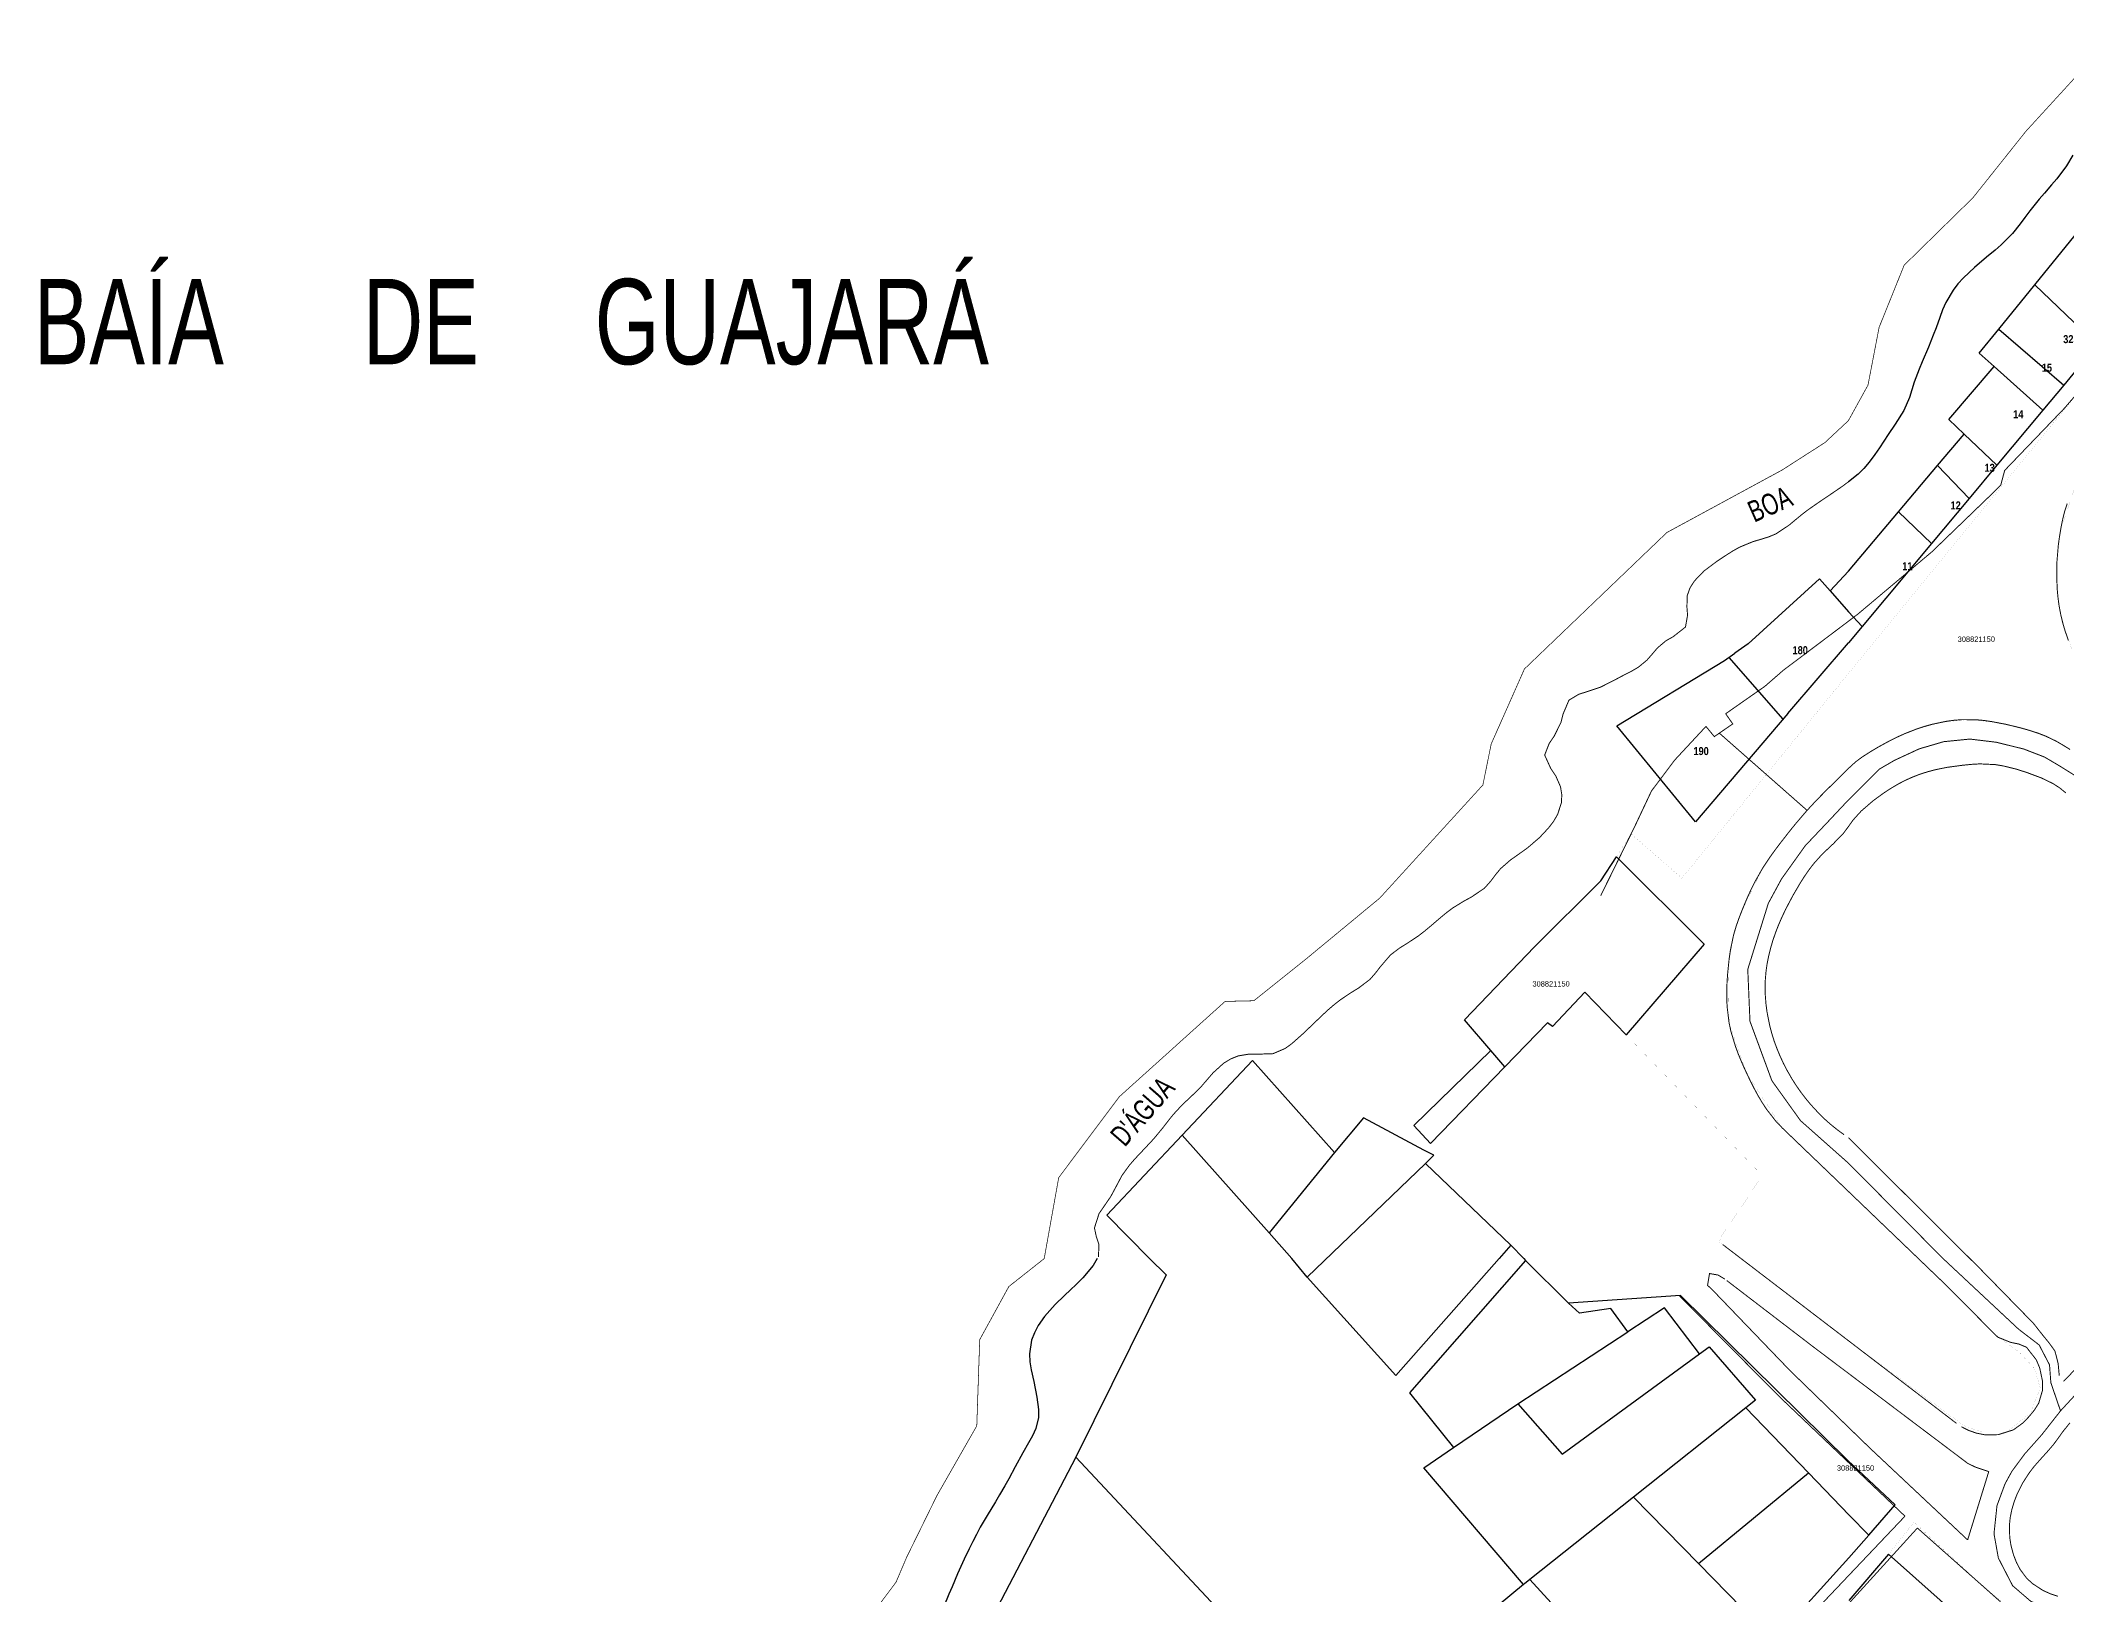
# Model space of a CAD drawing. Extents: x 204296 to 206006, y 4860262 to 4862155.
# Drawn here: x 204298.3 to 204678.1, y 4861719.1 to 4862010.5 of the extents above; entities that cross this region are included whole.
import ezdxf
from ezdxf.enums import TextEntityAlignment as Align

# ---------------------------------------------------------------- set-up
doc = ezdxf.new("R2010")
doc.units = 0
doc.header["$LTSCALE"] = 1.5
doc.header["$MEASUREMENT"] = 0
doc.linetypes.add('TRACO_15', pattern=[3, 2, -1])
doc.linetypes.add('TRACO_25', pattern=[8, 3, -1, 1, -1, 1, -1])
for name, color, linetype in [('CD-MALHA-LOTES', 40, 'CONTINUOUS'), ('CD_TXT_QUADRA', 7, 'CONTINUOUS'), ('HD-CURSO-PERENE', 170, 'CONTINUOUS'), ('HD-TXT-PERENE', 170, 'CONTINUOUS'), ('HD-TXT-PRAIA', 7, 'CONTINUOUS'), ('LM-LIM-SETOR-FISCAL', 7, 'CONTINUOUS'), ('RU-QUADRAS', 6, 'CONTINUOUS'), ('SV-CAMINHO-TRILHA', 20, 'CONTINUOUS'), ('SV-EIXO-RUA-PAV', 20, 'CONTINUOUS'), ('SV-RUA-NAO-PAV-S-GUIA-C-GUIA', 7, 'CONTINUOUS'), ('SV-RUA-PAVIM-S-GUIA-C-GUIA', 7, 'CONTINUOUS'), ('Th_NmrPot', 1, 'CONTINUOUS')]:
    doc.layers.add(name, color=color, linetype=linetype)
doc.styles.add('ARIAL', font='ARIAL.TTF')
doc.styles.add('MONOTXT', font='ARIAL.TTF', dxfattribs={"height": 0.2})
doc.styles.get("Standard").update_dxf_attribs({"font": 'swisscbo.ttf'})
doc.linetypes.add('Limite', pattern='A,20,-3,[130,ltypeshp.shx,S=6.35,R=0,X=0,Y=0],-3,20', length=46)

msp = doc.modelspace()

# ---------------------------------------------------------------- linework, layer by layer
at = {"layer": 'CD-MALHA-LOTES', "linetype": 'Continuous'}
for p, q in [((204672.14, 4861964.66), (204686.77, 4861982.68)), ((204665.38, 4861956.33), (204672.14, 4861964.66)), ((204672.14, 4861964.66), (204683.87, 4861953.5)), ((204661.73, 4861951.83), (204665.38, 4861956.33)), ((204665.38, 4861956.33), (204677.59, 4861945.85)), ((204683.87, 4861953.5), (204677.59, 4861945.85)), ((204656.06, 4861939.44), (204664.56, 4861949.35)), ((204664.56, 4861949.35), (204661.73, 4861951.83)), ((204664.56, 4861949.35), (204673.67, 4861941.16)), ((204677.59, 4861945.85), (204673.67, 4861941.16)), ((204673.67, 4861941.16), (204665.06, 4861930.85)), ((204658.89, 4861936.65), (204656.06, 4861939.44)), ((204653.93, 4861930.78), (204658.89, 4861936.65)), ((204658.89, 4861936.65), (204665.06, 4861930.85)), ((204646.61, 4861922.1), (204653.93, 4861930.78)), ((204653.93, 4861930.78), (204659.86, 4861924.64)), ((204665.06, 4861930.85), (204659.86, 4861924.64)), ((204637.21, 4861910.97), (204646.61, 4861922.1)), ((204652.81, 4861916.19), (204646.61, 4861922.1)), ((204659.86, 4861924.64), (204652.81, 4861916.19)), ((204652.81, 4861916.19), (204639.78, 4861900.6)), ((204637.21, 4861910.97), (204633.76, 4861907.29)), ((204631.79, 4861909.52), (204618.39, 4861897.36)), ((204633.76, 4861907.29), (204631.79, 4861909.52)), ((204633.76, 4861907.29), (204637.21, 4861903.38)), ((204639.78, 4861900.6), (204637.21, 4861903.38)), ((204639.78, 4861900.6), (204637.21, 4861897.53)), ((204613.99, 4861894.23), (204615.93, 4861895.61)), ((204618.39, 4861897.36), (204615.93, 4861895.61)), ((204625.85, 4861884.32), (204637.21, 4861897.53)), ((204593.78, 4861881.98), (204613.99, 4861894.23)), ((204624.95, 4861883.26), (204614.83, 4861894.83)), ((204625.85, 4861884.32), (204608.57, 4861863.99)), ((204608.57, 4861863.99), (204593.78, 4861881.98)), ((204590.8, 4861852.91), (204593.73, 4861857.46)), ((204593.73, 4861857.46), (204610.15, 4861841.05)), ((204578.38, 4861840.54), (204590.8, 4861852.91)), ((204565.21, 4861826.89), (204578.38, 4861840.54)), ((204610.15, 4861841.05), (204595.55, 4861824.05)), ((204587.82, 4861832.04), (204581.73, 4861825.6)), ((204595.55, 4861824.05), (204587.82, 4861832.04)), ((204570.19, 4861821.1), (204565.21, 4861826.89)), ((204580.77, 4861826.34), (204572.81, 4861818.05)), ((204581.73, 4861825.6), (204580.77, 4861826.34)), ((204512.32, 4861805.27), (204525.46, 4861819.26)), ((204525.46, 4861819.26), (204540.89, 4861802.01)), ((204555.72, 4861807.05), (204570.19, 4861821.1)), ((204572.81, 4861818.05), (204570.19, 4861821.1)), ((204558.83, 4861803.68), (204572.81, 4861818.05)), ((204546.3, 4861808.47), (204540.89, 4861802.01)), ((204557.64, 4861802.47), (204546.3, 4861808.47)), ((204512.32, 4861805.27), (204498.21, 4861790.25)), ((204528.59, 4861786.93), (204512.32, 4861805.27)), ((204558.83, 4861803.68), (204555.72, 4861807.05)), ((204540.89, 4861802.01), (204528.59, 4861786.93)), ((204535.74, 4861778.63), (204557.91, 4861799.95)), ((204559.48, 4861801.49), (204557.64, 4861802.47)), ((204557.91, 4861799.95), (204559.48, 4861801.49)), ((204557.91, 4861799.95), (204573.95, 4861784.64)), ((204498.21, 4861790.25), (204506.18, 4861782.11)), ((204532.87, 4861782.11), (204528.59, 4861786.93)), ((204506.18, 4861782.11), (204509.31, 4861779.06)), ((204535.74, 4861778.63), (204532.87, 4861782.11)), ((204571.75, 4861782.11), (204552.37, 4861760.22)), ((204576.69, 4861781.78), (204554.95, 4861756.95)), ((204573.95, 4861784.64), (204571.75, 4861782.11)), ((204573.95, 4861784.64), (204576.37, 4861782.11)), ((204576.37, 4861782.11), (204576.69, 4861781.78)), ((204584.73, 4861773.75), (204576.69, 4861781.78)), ((204509.31, 4861779.06), (204492.4, 4861744.88)), ((204552.37, 4861760.22), (204535.74, 4861778.63)), ((204605.74, 4861775.2), (204584.73, 4861773.75)), ((204586.8, 4861771.88), (204584.73, 4861773.75)), ((204637.07, 4861744.24), (204605.74, 4861775.2)), ((204592.66, 4861772.77), (204586.8, 4861771.88)), ((204595.84, 4861768.4), (204592.66, 4861772.77)), ((204602.72, 4861772.91), (204595.84, 4861768.4)), ((204609.29, 4861764.25), (204602.72, 4861772.91)), ((204575.24, 4861754.9), (204595.84, 4861768.4)), ((204583.53, 4861745.42), (204609.29, 4861764.25)), ((204609.29, 4861764.25), (204611.1, 4861765.57)), ((204611.1, 4861765.57), (204619.76, 4861755.55)), ((204554.95, 4861756.95), (204563.2, 4861746.71)), ((204563.2, 4861746.71), (204575.24, 4861754.9)), ((204575.24, 4861754.9), (204583.53, 4861745.42)), ((204619.76, 4861755.55), (204617.98, 4861754.14)), ((204617.98, 4861754.14), (204596.91, 4861737.39)), ((204629.7, 4861741.95), (204617.98, 4861754.14)), ((204492.4, 4861744.88), (204472.79, 4861707.41)), ((204532.77, 4861701.73), (204492.4, 4861744.88)), ((204557.61, 4861742.91), (204563.2, 4861746.71)), ((204637.07, 4861744.24), (204645.98, 4861735.97)), ((204576.32, 4861721.03), (204557.61, 4861742.91)), ((204609.1, 4861724.95), (204629.7, 4861741.95)), ((204629.7, 4861741.95), (204637.33, 4861734.01)), ((204596.91, 4861737.39), (204577.51, 4861721.98)), ((204609.1, 4861724.95), (204596.91, 4861737.39)), ((204641.01, 4861730.28), (204645.98, 4861735.97)), ((204641.01, 4861730.28), (204637.33, 4861734.01)), ((204637.29, 4861726.02), (204641.01, 4861730.28)), ((204623.26, 4861710.5), (204609.1, 4861724.95)), ((204637.29, 4861726.02), (204623.26, 4861710.5)), ((204644.71, 4861726.67), (204637.29, 4861718)), ((204659.55, 4861713.54), (204644.71, 4861726.67)), ((204576.32, 4861721.03), (204564.61, 4861711.35)), ((204576.46, 4861721.14), (204576.32, 4861721.03)), ((204577.51, 4861721.98), (204576.46, 4861721.14)), ((204577.51, 4861721.98), (204605.73, 4861691.11))]:
    msp.add_line(p, q, dxfattribs=at)
at = {"layer": 'HD-CURSO-PERENE'}
for p, q in [((204678.09, 4861986.95), (204676.28, 4861984.57)), ((204679.3, 4861988.95), (204678.09, 4861986.95)), ((204675.3, 4861983.42), (204673.95, 4861981.87)), ((204676.28, 4861984.57), (204675.3, 4861983.42)), ((204671.19, 4861978.53), (204670.3, 4861977.31)), ((204672.97, 4861980.74), (204671.19, 4861978.53)), ((204673.95, 4861981.87), (204672.97, 4861980.74)), ((204669.42, 4861976.1), (204667.99, 4861974.28)), ((204670.3, 4861977.31), (204669.42, 4861976.1)), ((204664.73, 4861971.17), (204663.12, 4861969.85)), ((204665.87, 4861972.15), (204664.73, 4861971.17)), ((204667.99, 4861974.28), (204665.87, 4861972.15)), ((204660.82, 4861967.93), (204658.76, 4861966)), ((204663.12, 4861969.85), (204660.82, 4861967.93)), ((204656.82, 4861963.69), (204655.46, 4861961.36)), ((204657.74, 4861964.88), (204656.82, 4861963.69)), ((204658.76, 4861966), (204657.74, 4861964.88)), ((204654.86, 4861959.98), (204654.32, 4861958.57)), ((204655.46, 4861961.36), (204654.86, 4861959.98)), ((204653.63, 4861956.63), (204653.12, 4861955.22)), ((204654.32, 4861958.57), (204653.63, 4861956.63)), ((204652.25, 4861952.99), (204651.04, 4861950.25)), ((204653.12, 4861955.22), (204652.25, 4861952.99)), ((204650.45, 4861948.87), (204649.56, 4861946.44)), ((204651.04, 4861950.25), (204650.45, 4861948.87)), ((204649.1, 4861945), (204648.63, 4861943.57)), ((204649.56, 4861946.44), (204649.1, 4861945)), ((204647.57, 4861941.08), (204645.97, 4861938.55)), ((204648.63, 4861943.57), (204647.57, 4861941.08)), ((204645.97, 4861938.55), (204644.67, 4861936.6)), ((204643.04, 4861934.09), (204642.19, 4861932.85)), ((204644.67, 4861936.6), (204643.04, 4861934.09)), ((204639.06, 4861929.19), (204637.21, 4861927.75)), ((204640.12, 4861930.26), (204639.06, 4861929.19)), ((204641.11, 4861931.4), (204640.12, 4861930.26)), ((204642.19, 4861932.85), (204641.11, 4861931.4)), ((204496.39, 4861782.11), (204495.59, 4861780.82)), ((204492.45, 4861777.26), (204491.35, 4861776.24)), ((204493.69, 4861778.51), (204492.45, 4861777.26)), ((204495.59, 4861780.82), (204493.69, 4861778.51)), ((204488.5, 4861773.52), (204486.51, 4861771.26)), ((204490.25, 4861775.22), (204488.5, 4861773.52)), ((204491.35, 4861776.24), (204490.25, 4861775.22)), ((204486.51, 4861771.26), (204485.32, 4861769.55)), ((204484.05, 4861766.81), (204483.68, 4861764.27)), ((204484.6, 4861768.21), (204484.05, 4861766.81)), ((204485.32, 4861769.55), (204484.6, 4861768.21)), ((204483.68, 4861764.27), (204483.77, 4861762.76)), ((204483.77, 4861762.76), (204484, 4861761.26)), ((204484, 4861761.26), (204484.47, 4861759.04)), ((204484.47, 4861759.04), (204485.08, 4861756.11)), ((204485.08, 4861756.11), (204485.39, 4861753.79)), ((204485.38, 4861752.29), (204484.88, 4861750.25)), ((204485.39, 4861753.79), (204485.38, 4861752.29)), ((204483.49, 4861747.55), (204482.42, 4861745.68)), ((204484.24, 4861748.88), (204483.49, 4861747.55)), ((204484.88, 4861750.25), (204484.24, 4861748.88)), ((204481, 4861743.05), (204479.8, 4861740.82)), ((204482.42, 4861745.68), (204481, 4861743.05)), ((204479.08, 4861739.51), (204478.08, 4861737.8)), ((204479.8, 4861740.82), (204479.08, 4861739.51)), ((204477.3, 4861736.51), (204475.74, 4861733.95)), ((204478.08, 4861737.8), (204477.3, 4861736.51)), ((204474.45, 4861731.73), (204473.74, 4861730.41)), ((204475.74, 4861733.95), (204474.45, 4861731.73)), ((204473.05, 4861729.07), (204472.38, 4861727.73)), ((204473.74, 4861730.41), (204473.05, 4861729.07)), ((204471.44, 4861725.75), (204470.21, 4861723.02)), ((204472.38, 4861727.73), (204471.44, 4861725.75)), ((204469.16, 4861720.57), (204468.58, 4861719.19)), ((204470.21, 4861723.02), (204469.16, 4861720.57)), ((204468.58, 4861719.19), (204467.6, 4861716.9))]:
    msp.add_line(p, q, dxfattribs=at)
at = {"layer": 'HD-CURSO-PERENE', "const_width": 0.18, "flags": 128}
msp.add_lwpolyline([(204637.21, 4861927.75), (204636.01, 4861926.85), (204633.53, 4861925.16), (204632.1, 4861924.2), (204629.63, 4861922.49), (204628.44, 4861921.57), (204627.25, 4861920.59), (204626.09, 4861919.62), (204623.61, 4861917.97), (204622.17, 4861917.38), (204620.73, 4861916.94), (204619.28, 4861916.51), (204616.79, 4861915.48), (204615.48, 4861914.74), (204614.21, 4861913.93), (204612.49, 4861912.79), (204610.1, 4861910.99), (204608.33, 4861909.14), (204607.51, 4861907.85), (204607, 4861906.43), (204606.93, 4861904.31), (204607.05, 4861902.72), (204606.66, 4861900.51), (204604.34, 4861898.69), (204603.01, 4861897.95), (204601.39, 4861896.58), (204600.41, 4861895.42), (204599.41, 4861894.28), (204597.82, 4861892.98), (204596.52, 4861892.22), (204595.17, 4861891.54), (204593.33, 4861890.55), (204590.66, 4861889.21), (204588.15, 4861888.38), (204586.64, 4861887.9), (204584.81, 4861886.8), (204583.72, 4861884.21), (204583.33, 4861882.66), (204582.04, 4861880.04), (204581.12, 4861878.71), (204580.26, 4861876.51), (204581.43, 4861873.95), (204582.35, 4861872.59), (204583.23, 4861870.58), (204583.48, 4861869.07), (204583.4, 4861867.56), (204582.69, 4861865.38), (204581.93, 4861864.08), (204581, 4861862.86), (204579.32, 4861861.06), (204577.05, 4861859.11), (204575.09, 4861857.71), (204573.85, 4861856.84), (204572, 4861855.22), (204571.04, 4861854.06), (204570.13, 4861852.85), (204568.97, 4861851.54), (204566.51, 4861849.88), (204565.17, 4861849.16), (204563.04, 4861847.85), (204561.84, 4861846.95), (204560.68, 4861845.99), (204558.91, 4861844.47), (204557.76, 4861843.51), (204556.57, 4861842.59), (204554.42, 4861841.17), (204553.13, 4861840.38), (204551.37, 4861839.05), (204549.41, 4861836.77), (204548.49, 4861835.57), (204547.5, 4861834.44), (204545.37, 4861832.83), (204543.85, 4861831.9), (204542, 4861830.65), (204540.81, 4861829.73), (204539.67, 4861828.75), (204538.57, 4861827.73), (204537.13, 4861826.35), (204534.97, 4861824.28), (204532.84, 4861822.39), (204531.59, 4861821.49), (204529.35, 4861820.53), (204526.37, 4861820.43), (204524.85, 4861820.45), (204522.81, 4861820.11), (204521.4, 4861819.54), (204520.09, 4861818.75), (204518.11, 4861816.95), (204517.13, 4861815.82), (204515.67, 4861814.12), (204513.5, 4861812.04), (204512.4, 4861811.03), (204510.59, 4861809.07), (204509.65, 4861807.89), (204508.74, 4861806.7), (204506.97, 4861804.56), (204504.92, 4861802.37), (204503.43, 4861800.79), (204502.44, 4861799.65), (204501.02, 4861797.69), (204499.63, 4861795.07), (204498.91, 4861793.74), (204497.62, 4861791.85), (204496.72, 4861790.55), (204495.86, 4861787.86), (204496.19, 4861786.32), (204496.7, 4861784.76), (204496.61, 4861782.4)], dxfattribs=at)
at = {"layer": 'LM-LIM-SETOR-FISCAL', "linetype": 'Limite', "ltscale": 0.1, "const_width": 0.13}
msp.add_lwpolyline([(204686, 4862010.41), (204670.48, 4861993.45), (204660.55, 4861980.99), (204647.66, 4861968.35), (204642.96, 4861956.69), (204640.88, 4861945.87), (204637.2, 4861939.2), (204632.81, 4861935.1), (204624.78, 4861929.95), (204603.17, 4861918.23), (204576.47, 4861892.65), (204570.24, 4861878.59), (204568.68, 4861870.9), (204549.35, 4861849.7), (204535.69, 4861838.41), (204525.74, 4861830.45), (204520.36, 4861830.33), (204500.53, 4861812.47), (204489.16, 4861797.3), (204486.44, 4861782.11), (204479.81, 4861776.87), (204474.35, 4861766.91), (204473.8, 4861750.75), (204466.35, 4861737.72), (204460.65, 4861726.12), (204458.68, 4861721.48), (204449.15, 4861708.72)], dxfattribs=at)
msp.add_lwpolyline([(204686, 4862010.41), (204670.48, 4861993.45), (204660.55, 4861980.99), (204647.66, 4861968.35), (204642.96, 4861956.69), (204640.88, 4861945.87), (204637.2, 4861939.2), (204632.81, 4861935.1), (204624.78, 4861929.95), (204603.17, 4861918.23), (204576.47, 4861892.65), (204570.24, 4861878.59), (204568.68, 4861870.9), (204549.35, 4861849.7), (204535.69, 4861838.41), (204525.74, 4861830.45), (204520.36, 4861830.33), (204500.53, 4861812.47), (204489.16, 4861797.3), (204486.44, 4861782.11), (204479.81, 4861776.87), (204474.35, 4861766.91), (204473.8, 4861750.75), (204466.35, 4861737.72), (204460.65, 4861726.12), (204458.68, 4861721.48), (204449.15, 4861708.72)], dxfattribs=at)
at = {"layer": 'RU-QUADRAS', "linetype": 'Continuous', "const_width": 0.01}
for points in [[(204683.87, 4861953.5), (204677.59, 4861945.85), (204673.67, 4861941.16), (204665.06, 4861930.85), (204659.86, 4861924.64), (204652.81, 4861916.19), (204639.78, 4861900.6), (204637.21, 4861897.53), (204625.85, 4861884.32), (204608.57, 4861863.99), (204593.78, 4861881.98), (204593.78, 4861881.98), (204613.99, 4861894.23), (204615.93, 4861895.61), (204618.4, 4861897.35), (204631.79, 4861909.52), (204633.76, 4861907.29), (204637.21, 4861910.97), (204646.61, 4861922.1), (204653.93, 4861930.78), (204658.89, 4861936.65), (204656.06, 4861939.44), (204664.56, 4861949.35), (204661.73, 4861951.83), (204665.38, 4861956.33), (204672.14, 4861964.66), (204686.77, 4861982.68)], [(204678.76, 4861877.55), (204675.56, 4861879.43), (204671.22, 4861881.12), (204665.63, 4861882.5), (204660, 4861883.18), (204654.37, 4861882.62), (204649.18, 4861881.1), (204644.18, 4861878.78), (204641.09, 4861876.99), (204637.9, 4861874.68), (204637.21, 4861874), (204634.15, 4861870.98), (204629.46, 4861866.14), (204625.35, 4861861.18), (204621.17, 4861855.38), (204617.17, 4861847.17), (204615.67, 4861842.74), (204614.69, 4861836.86), (204614.86, 4861826.19), (204618.17, 4861816.78), (204624.81, 4861806.6), (204637.21, 4861794.7), (204650.33, 4861782.11), (204665.62, 4861767.11), (204669.08, 4861764.74), (204672.14, 4861761.44), (204673.16, 4861757.89), (204671.36, 4861753.16), (204666.72, 4861749.46), (204662.56, 4861749.46), (204658.71, 4861750.88), (204637.21, 4861766.72), (204617.09, 4861782.11), (204613, 4861785.14), (204613.28, 4861786.09), (204621.08, 4861797.67), (204595.55, 4861824.05), (204610.15, 4861841.05), (204593.73, 4861857.46), (204593.73, 4861857.46), (204596.47, 4861861.73), (204605.99, 4861853.42), (204637.22, 4861891.81), (204681.81, 4861946.31)], [(204679.57, 4861926.34), (204677.02, 4861918.88), (204676.56, 4861915.86), (204676.31, 4861912.88), (204676.28, 4861909.01), (204676.75, 4861904.22), (204677.96, 4861899.39), (204679.12, 4861896.35)], [(204472.79, 4861707.41), (204492.4, 4861744.88), (204509.31, 4861779.06), (204506.18, 4861782.11), (204498.21, 4861790.25), (204512.32, 4861805.27), (204525.46, 4861819.26), (204540.89, 4861802.01), (204546.3, 4861808.47), (204559.48, 4861801.49), (204557.91, 4861799.95), (204573.95, 4861784.64), (204576.37, 4861782.11), (204576.69, 4861781.78), (204584.73, 4861773.75), (204586.8, 4861771.88), (204592.66, 4861772.77), (204595.84, 4861768.4), (204602.72, 4861772.91), (204609.29, 4861764.25), (204611.1, 4861765.57), (204619.76, 4861755.55), (204617.98, 4861754.14), (204629.7, 4861741.95), (204637.33, 4861734.01), (204641.01, 4861730.28), (204637.29, 4861726.02), (204623.26, 4861710.5)], [(204659.55, 4861713.54), (204644.71, 4861726.67), (204644.71, 4861726.67), (204649.52, 4861732.69), (204662.48, 4861720.66), (204669.07, 4861715.16)], [(204637.29, 4861718), (204644.71, 4861726.67), (204659.55, 4861713.54)]]:
    msp.add_lwpolyline(points, dxfattribs=at)
for points in [[(204555.72, 4861807.05), (204570.19, 4861821.1), (204565.21, 4861826.89), (204578.38, 4861840.54), (204590.8, 4861852.91), (204593.73, 4861857.46), (204610.15, 4861841.05), (204595.55, 4861824.05), (204587.82, 4861832.04), (204581.73, 4861825.6), (204580.77, 4861826.34), (204572.81, 4861818.05), (204566.62, 4861811.61), (204558.83, 4861803.68), (204555.72, 4861807.05)], [(204584.73, 4861773.75), (204605.74, 4861775.2), (204637.07, 4861744.24), (204645.98, 4861735.97), (204641.01, 4861730.28), (204637.33, 4861734.01), (204629.7, 4861741.95), (204617.98, 4861754.14), (204619.76, 4861755.55), (204611.1, 4861765.57), (204609.29, 4861764.25), (204602.72, 4861772.91), (204595.84, 4861768.4), (204592.66, 4861772.77), (204586.8, 4861771.88), (204584.73, 4861773.75)]]:
    msp.add_lwpolyline(points, close=True, dxfattribs=at)
at = {"layer": 'SV-CAMINHO-TRILHA', "linetype": 'TRACO_15', "const_width": 0.18, "flags": 128}
for points in [[(204698.41, 4861966.44), (204691.61, 4861957.69), (204677.71, 4861941.54), (204666.5, 4861929.87), (204665.78, 4861927.16), (204663.58, 4861924.96), (204652.85, 4861914.61), (204639.02, 4861902.97), (204637.21, 4861901.6)], [(204637.21, 4861901.6), (204632.67, 4861898.17), (204625.02, 4861892.42), (204621.55, 4861889.4), (204614.2, 4861884.26), (204615.52, 4861882.35), (204613.01, 4861880.62), (204612.07, 4861879.97), (204610.5, 4861881.88), (204604.65, 4861875.58), (204600.29, 4861869.78), (204597.14, 4861863.1), (204590.77, 4861850.15)], [(204613.01, 4861880.62), (204629.46, 4861866.14)]]:
    msp.add_lwpolyline(points, dxfattribs=at)
at = {"layer": 'SV-EIXO-RUA-PAV', "const_width": 0.18, "flags": 128}
for points in [[(204637.21, 4861868.1), (204643.08, 4861873.92), (204645.86, 4861875.53), (204650.47, 4861877.67), (204655.07, 4861879.02), (204659.97, 4861879.51), (204664.97, 4861878.91), (204670.11, 4861877.63), (204673.97, 4861876.14), (204676.87, 4861874.43), (204679.73, 4861872.64), (204683.48, 4861869.89), (204691.48, 4861861.73), (204718.05, 4861833.36), (204721.95, 4861829.03), (204725.48, 4861824.07), (204729.89, 4861820.47), (204733.25, 4861819.19), (204739.28, 4861818.5)], [(204637.21, 4861868.1), (204633.29, 4861863.92), (204629.11, 4861859.51), (204624.68, 4861853.31), (204622.19, 4861848.71), (204618.34, 4861836.34), (204618.75, 4861826.61), (204622.86, 4861815.46), (204628.23, 4861807.97), (204637.21, 4861800)], [(204637.21, 4861800), (204654.96, 4861782.11)], [(204654.96, 4861782.11), (204669.11, 4861768.88), (204672.97, 4861765.92), (204674.91, 4861762.19), (204675.16, 4861758.84), (204676.97, 4861753.56)], [(204727.96, 4861782.11), (204704.82, 4861732.17), (204702.01, 4861727.05), (204698.44, 4861722.89), (204695.51, 4861720.11), (204692.3, 4861717.62), (204686.36, 4861715.53), (204681.51, 4861715.07), (204677.24, 4861715.63), (204671.42, 4861717.84), (204667.99, 4861720.79), (204665.32, 4861725.97), (204664.5, 4861730.53), (204665.06, 4861735.8), (204666.57, 4861739.89), (204667.87, 4861742.26), (204670.27, 4861745.5), (204673.46, 4861749.09), (204676.97, 4861753.56), (204680.63, 4861757.53), (204686.77, 4861764.04), (204703.77, 4861782.11)]]:
    msp.add_lwpolyline(points, dxfattribs=at)
at = {"layer": 'SV-RUA-NAO-PAV-S-GUIA-C-GUIA', "linetype": 'TRACO_25', "const_width": 0.18, "flags": 128}
for points in [[(204647.81, 4861733.82), (204637.21, 4861722.65)], [(204650.14, 4861731.6), (204637.21, 4861717.37)], [(204637.21, 4861722.65), (204615.74, 4861700.02), (204578.48, 4861658.66), (204581.85, 4861655.7), (204615.33, 4861693.31), (204637.21, 4861717.37)]]:
    msp.add_lwpolyline(points, dxfattribs=at)
at = {"layer": 'SV-RUA-PAVIM-S-GUIA-C-GUIA', "const_width": 0.18, "flags": 128}
for points in [[(204678.24, 4861923.66), (204677.76, 4861922.23), (204677.39, 4861920.75), (204677.08, 4861919.26), (204676.77, 4861917.4), (204676.56, 4861915.86), (204676.31, 4861912.88), (204676.26, 4861911.38), (204676.26, 4861909.88), (204676.36, 4861907.51), (204676.5, 4861906.01), (204676.7, 4861904.53), (204677.03, 4861902.75), (204677.39, 4861901.29), (204677.81, 4861899.85), (204678.46, 4861897.97)], [(204678.76, 4861877.55), (204677.49, 4861878.34), (204676.19, 4861879.1), (204674.2, 4861880.06), (204672.8, 4861880.6), (204671.37, 4861881.07), (204669.77, 4861881.53), (204666.86, 4861882.25), (204664.15, 4861882.77), (204662.66, 4861882.99), (204661.17, 4861883.13), (204658.5, 4861883.15), (204657, 4861883.03), (204655.51, 4861882.83), (204652.91, 4861882.28), (204651.46, 4861881.88), (204650.03, 4861881.41), (204647.79, 4861880.53), (204646.42, 4861879.91), (204645.07, 4861879.25), (204642.87, 4861878.05), (204641.58, 4861877.29), (204639.82, 4861876.17), (204638.61, 4861875.28), (204637.21, 4861874)], [(204637.21, 4861874), (204635.08, 4861871.89), (204633.08, 4861869.92), (204632.03, 4861868.86), (204630.98, 4861867.78), (204629.38, 4861866.05), (204627.43, 4861863.77), (204626.48, 4861862.61), (204625.55, 4861861.43), (204624.43, 4861859.99), (204623.52, 4861858.79), (204622.64, 4861857.58), (204621.17, 4861855.38), (204619.69, 4861852.77), (204619.02, 4861851.43), (204618.39, 4861850.07), (204617.79, 4861848.68), (204617.22, 4861847.29), (204616.63, 4861845.76), (204616.14, 4861844.35), (204615.67, 4861842.74), (204615.06, 4861839.81), (204614.85, 4861838.32), (204614.55, 4861835.35), (204614.45, 4861833.84), (204614.4, 4861832.33), (204614.4, 4861830.82), (204614.47, 4861829.32), (204614.83, 4861826.36), (204615.17, 4861824.74), (204616.04, 4861821.88), (204616.56, 4861820.47), (204617.14, 4861819.07), (204617.75, 4861817.68), (204618.83, 4861815.4), (204619.52, 4861814.04), (204620.24, 4861812.71), (204621.01, 4861811.41), (204621.83, 4861810.15), (204623.67, 4861807.79), (204624.81, 4861806.6)], [(204637.21, 4861863.1), (204638.08, 4861864.33), (204639.6, 4861866.01), (204641.87, 4861867.97), (204643.88, 4861869.43), (204645.14, 4861870.25), (204646.43, 4861871.02), (204647.76, 4861871.72), (204649.13, 4861872.34), (204650.59, 4861872.91), (204652.03, 4861873.37), (204653.48, 4861873.76), (204655.72, 4861874.21), (204658.69, 4861874.61), (204660.34, 4861874.77), (204661.84, 4861874.86), (204664.76, 4861874.72), (204666.24, 4861874.47), (204668.55, 4861873.91), (204670.58, 4861873.27), (204673.39, 4861872.22), (204675.53, 4861871.18), (204676.8, 4861870.37), (204677.96, 4861869.42)], [(204637.21, 4861863.1), (204636.31, 4861861.89), (204634.38, 4861859.89), (204633.28, 4861858.86), (204632.2, 4861857.82), (204630.71, 4861856.16), (204629.8, 4861854.97), (204628.94, 4861853.73), (204628.14, 4861852.46), (204626.82, 4861850.21), (204625.42, 4861847.56), (204624.7, 4861846.02), (204624.1, 4861844.64), (204623.55, 4861843.23), (204623.06, 4861841.8), (204622.63, 4861840.36), (204622.27, 4861838.89), (204621.97, 4861837.42), (204621.76, 4861835.93), (204621.63, 4861834.4), (204621.59, 4861832.9), (204621.63, 4861831.39), (204621.75, 4861829.89), (204621.94, 4861828.39), (204622.45, 4861825.81), (204622.83, 4861824.36), (204623.28, 4861822.92), (204623.8, 4861821.51), (204624.38, 4861820.11), (204625.01, 4861818.75), (204625.7, 4861817.41), (204626.65, 4861815.76), (204627.46, 4861814.5), (204628.32, 4861813.27), (204629.24, 4861812.07), (204630.2, 4861810.92), (204631.79, 4861809.2), (204632.87, 4861808.16), (204634, 4861807.17), (204635.17, 4861806.23), (204636.39, 4861805.34)], [(204624.81, 4861806.6), (204637.21, 4861794.7)], [(204637.21, 4861804.79), (204640.1, 4861801.9), (204659.99, 4861782.11)], [(204637.21, 4861794.7), (204650.33, 4861782.11)], [(204617.09, 4861782.11), (204613.63, 4861784.76)], [(204637.21, 4861766.72), (204617.09, 4861782.11)], [(204650.33, 4861782.11), (204655.37, 4861777.27)], [(204659.99, 4861782.11), (204661.82, 4861780.29)], [(204677.53, 4861759.08), (204699.72, 4861782.11)], [(204611.95, 4861776), (204610.8, 4861777.11), (204611.17, 4861779.31), (204612.77, 4861779.03), (204614.06, 4861778.25)], [(204614.4, 4861778), (204631.13, 4861765.18)], [(204655.37, 4861777.27), (204665.19, 4861767.39)], [(204661.82, 4861780.29), (204671.89, 4861769.98)], [(204605.55, 4861775.11), (204624.23, 4861756.26), (204637.21, 4861743.9)], [(204626.28, 4861761.09), (204611.95, 4861776)], [(204671.89, 4861769.98), (204673.74, 4861767.63), (204674.87, 4861766.25), (204675.93, 4861764.77), (204676.53, 4861762.44), (204676.73, 4861760.19)], [(204657.45, 4861751.23), (204637.21, 4861766.72)], [(204665.19, 4861767.39), (204667.61, 4861766.41), (204669.13, 4861766.1), (204670.58, 4861765.5), (204672.43, 4861763.14), (204673.08, 4861761.58), (204673.62, 4861759.02), (204673.62, 4861757.5), (204672.88, 4861755), (204672.08, 4861753.72), (204671.11, 4861752.53), (204669.87, 4861751.26), (204668.15, 4861750.01), (204665.29, 4861749.1), (204662.72, 4861749.09), (204661.21, 4861749.39), (204659.76, 4861749.89), (204658.41, 4861750.58)], [(204631.13, 4861765.18), (204637.21, 4861760.6)], [(204637.21, 4861750.49), (204626.28, 4861761.09)], [(204659.62, 4861743.69), (204637.21, 4861760.6)], [(204637.21, 4861750.49), (204641.23, 4861746.59)], [(204676.48, 4861718.8), (204675.05, 4861719.28), (204673.68, 4861719.9), (204671.67, 4861721.21), (204670.58, 4861722.25), (204669.41, 4861723.82), (204668.71, 4861725.16), (204668.16, 4861726.57), (204667.68, 4861728.36), (204667.45, 4861729.85), (204667.39, 4861732.14), (204667.55, 4861733.63), (204667.86, 4861735.11), (204668.3, 4861736.58), (204668.84, 4861737.98), (204669.87, 4861740.03), (204671.12, 4861741.96), (204672.03, 4861743.15), (204673.5, 4861744.81), (204674.51, 4861745.92), (204675.67, 4861747.27), (204676.56, 4861748.48), (204677.43, 4861749.7), (204678.74, 4861751.32)], [(204637.21, 4861743.9), (204647.81, 4861733.82)], [(204641.23, 4861746.59), (204659.56, 4861729.37)], [(204663.52, 4861742.18), (204661.07, 4861743), (204659.62, 4861743.69)], [(204659.56, 4861729.37), (204663.52, 4861742.18)], [(204650.14, 4861731.6), (204665.7, 4861717.79)]]:
    msp.add_lwpolyline(points, dxfattribs=at)

# ---------------------------------------------------------------- texts
at = {"layer": 'CD_TXT_QUADRA', "linetype": 'Continuous', "style": 'MONOTXT'}
for p in [(204657.69, 4861897.73), (204577.97, 4861833.11), (204635.05, 4861742.35)]:
    msp.add_text('308821150', height=1, rotation=0.1, dxfattribs=at).set_placement(p)
at = {"layer": 'HD-TXT-PERENE', "style": 'ARIAL', "width": 0.7}
msp.add_text('BAÍA      DE     GUAJARÁ', height=16, dxfattribs=at).set_placement((204296.99, 4861949.78))
at = {"layer": 'HD-TXT-PRAIA', "style": 'ARIAL', "width": 0.7}
for s, rotation, p in [('BOA', 24, (204619.54, 4861920.06)), ("D'ÁGUA", 48.9176, (204501.55, 4861802.89))]:
    msp.add_text(s, height=4, rotation=rotation, dxfattribs=at).set_placement(p)
at = {"layer": 'Th_NmrPot', "color": 1}
for s, p in [('3250', (204677.48, 4861954.49)), ('15', (204673.46, 4861949.13)), ('14', (204668.1, 4861940.41)), ('13', (204662.73, 4861930.36)), ('12', (204656.36, 4861923.32)), ('11', (204647.31, 4861911.92)), ('180', (204626.74, 4861896.17)), ('190', (204608.16, 4861877.26))]:
    msp.add_text(s, height=1.5, dxfattribs=at).set_placement(p, align=Align.MIDDLE_LEFT)

doc.saveas('drawing.dxf')
